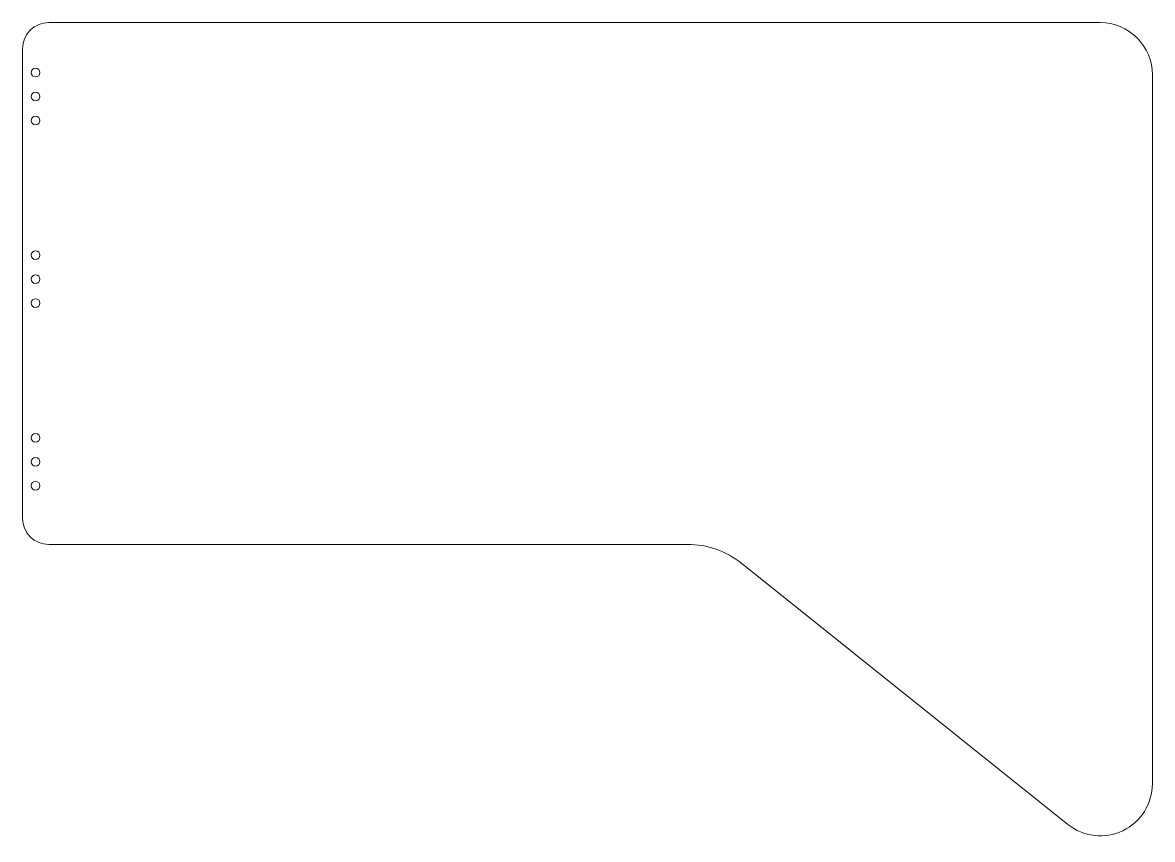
# Model space of a CAD drawing. Header units: millimetres. Extents: x -325 to 1028, y -317 to 152.
# Drawn here: x -325 to 325, y -317 to 152 of the extents above; entities that cross this region are included whole.
import ezdxf

# ---------------------------------------------------------------- set-up
doc = ezdxf.new("R2010")
doc.units = ezdxf.units.MM
doc.header["$MEASUREMENT"] = 0
doc.layers.add('VISIBLE', color=7, linetype='Continuous')

msp = doc.modelspace()

# ---------------------------------------------------------------- linework, layer by layer
at = {"layer": 'VISIBLE', "lineweight": 9}
for points, knots in [([(-310, 152.151), (-313.9782, 152.151), (-317.7936, 150.5707), (-320.6066, 147.7576), (-323.4196, 144.9446), (-325, 141.1293), (-325, 137.151)], [0, 0, 0, 0, 0.5, 0.5, 0.5, 1, 1, 1, 1]), ([(325, 122.151), (325, 130.1075), (321.8393, 137.7381), (316.2132, 143.3642), (310.5871, 148.9903), (302.9565, 152.151), (295, 152.151)], [0, 0, 0, 0, 0.5, 0.5, 0.5, 1, 1, 1, 1]), ([(-315, 123.401), (-315, 124.7817), (-316.1193, 125.901), (-317.5, 125.901), (-318.8807, 125.901), (-320, 124.7817), (-320, 123.401), (-320, 122.0203), (-318.8807, 120.901), (-317.5, 120.901), (-316.1193, 120.901), (-315, 122.0203), (-315, 123.401)], [0, 0, 0, 0, 0.25, 0.25, 0.25, 0.5, 0.5, 0.5, 0.75, 0.75, 0.75, 1, 1, 1, 1]), ([(-315, 109.651), (-315, 111.0317), (-316.1193, 112.151), (-317.5, 112.151), (-318.8807, 112.151), (-320, 111.0317), (-320, 109.651), (-320, 108.2703), (-318.8807, 107.151), (-317.5, 107.151), (-316.1193, 107.151), (-315, 108.2703), (-315, 109.651)], [0, 0, 0, 0, 0.25, 0.25, 0.25, 0.5, 0.5, 0.5, 0.75, 0.75, 0.75, 1, 1, 1, 1]), ([(-315, 95.901), (-315, 97.2817), (-316.1193, 98.401), (-317.5, 98.401), (-318.8807, 98.401), (-320, 97.2817), (-320, 95.901), (-320, 94.5203), (-318.8807, 93.401), (-317.5, 93.401), (-316.1193, 93.401), (-315, 94.5203), (-315, 95.901)], [0, 0, 0, 0, 0.25, 0.25, 0.25, 0.5, 0.5, 0.5, 0.75, 0.75, 0.75, 1, 1, 1, 1]), ([(-315, 18.401), (-315, 19.7817), (-316.1193, 20.901), (-317.5, 20.901), (-318.8807, 20.901), (-320, 19.7817), (-320, 18.401), (-320, 17.0203), (-318.8807, 15.901), (-317.5, 15.901), (-316.1193, 15.901), (-315, 17.0203), (-315, 18.401)], [0, 0, 0, 0, 0.25, 0.25, 0.25, 0.5, 0.5, 0.5, 0.75, 0.75, 0.75, 1, 1, 1, 1]), ([(-315, 4.651), (-315, 6.0317), (-316.1193, 7.151), (-317.5, 7.151), (-318.8807, 7.151), (-320, 6.0317), (-320, 4.651), (-320, 3.2703), (-318.8807, 2.151), (-317.5, 2.151), (-316.1193, 2.151), (-315, 3.2703), (-315, 4.651)], [0, 0, 0, 0, 0.25, 0.25, 0.25, 0.5, 0.5, 0.5, 0.75, 0.75, 0.75, 1, 1, 1, 1]), ([(-315, -9.099), (-315, -7.7183), (-316.1193, -6.599), (-317.5, -6.599), (-318.8807, -6.599), (-320, -7.7183), (-320, -9.099), (-320, -10.4797), (-318.8807, -11.599), (-317.5, -11.599), (-316.1193, -11.599), (-315, -10.4797), (-315, -9.099)], [0, 0, 0, 0, 0.25, 0.25, 0.25, 0.5, 0.5, 0.5, 0.75, 0.75, 0.75, 1, 1, 1, 1]), ([(-315, -86.599), (-315, -85.2183), (-316.1193, -84.099), (-317.5, -84.099), (-318.8807, -84.099), (-320, -85.2183), (-320, -86.599), (-320, -87.9797), (-318.8807, -89.099), (-317.5, -89.099), (-316.1193, -89.099), (-315, -87.9797), (-315, -86.599)], [0, 0, 0, 0, 0.25, 0.25, 0.25, 0.5, 0.5, 0.5, 0.75, 0.75, 0.75, 1, 1, 1, 1]), ([(-315, -100.349), (-315, -98.9683), (-316.1193, -97.849), (-317.5, -97.849), (-318.8807, -97.849), (-320, -98.9683), (-320, -100.349), (-320, -101.7297), (-318.8807, -102.849), (-317.5, -102.849), (-316.1193, -102.849), (-315, -101.7297), (-315, -100.349)], [0, 0, 0, 0, 0.25, 0.25, 0.25, 0.5, 0.5, 0.5, 0.75, 0.75, 0.75, 1, 1, 1, 1]), ([(-315, -114.099), (-315, -112.7183), (-316.1193, -111.599), (-317.5, -111.599), (-318.8807, -111.599), (-320, -112.7183), (-320, -114.099), (-320, -115.4797), (-318.8807, -116.599), (-317.5, -116.599), (-316.1193, -116.599), (-315, -115.4797), (-315, -114.099)], [0, 0, 0, 0, 0.25, 0.25, 0.25, 0.5, 0.5, 0.5, 0.75, 0.75, 0.75, 1, 1, 1, 1]), ([(-325, -132.849), (-325, -136.8272), (-323.4196, -140.6425), (-320.6066, -143.4556), (-317.7936, -146.2686), (-313.9782, -147.849), (-310, -147.849)], [0, 0, 0, 0, 0.5, 0.5, 0.5, 1, 1, 1, 1]), ([(276.2591, -308.8563), (285.2642, -316.0604), (297.6016, -317.4649), (307.9956, -312.4694), (318.3895, -307.4738), (324.9999, -296.9625), (325, -285.4304)], [0, 0, 0, 0, 0.5, 0.5, 0.5, 1, 1, 1, 1])]:
    msp.add_open_spline(points, degree=3, knots=knots, dxfattribs=at)
for points in [[(-310, 152.151), (-310, 152.151), (295, 152.151), (295, 152.151)], [(-325, 137.151), (-325, 137.151), (-325, -132.849), (-325, -132.849)], [(325, 122.151), (325, 122.151), (325, -285.4302), (325, -285.4302)], [(-310, -147.849), (-310, -147.849), (57.4609, -147.849), (57.4609, -147.849)], [(88.6957, -158.8055), (79.83, -151.713), (68.8145, -147.849), (57.4609, -147.849)], [(88.6957, -158.8055), (88.6957, -158.8055), (276.2591, -308.8563), (276.2591, -308.8563)]]:
    msp.add_open_spline(points, degree=3, dxfattribs=at)

doc.saveas('drawing.dxf')
